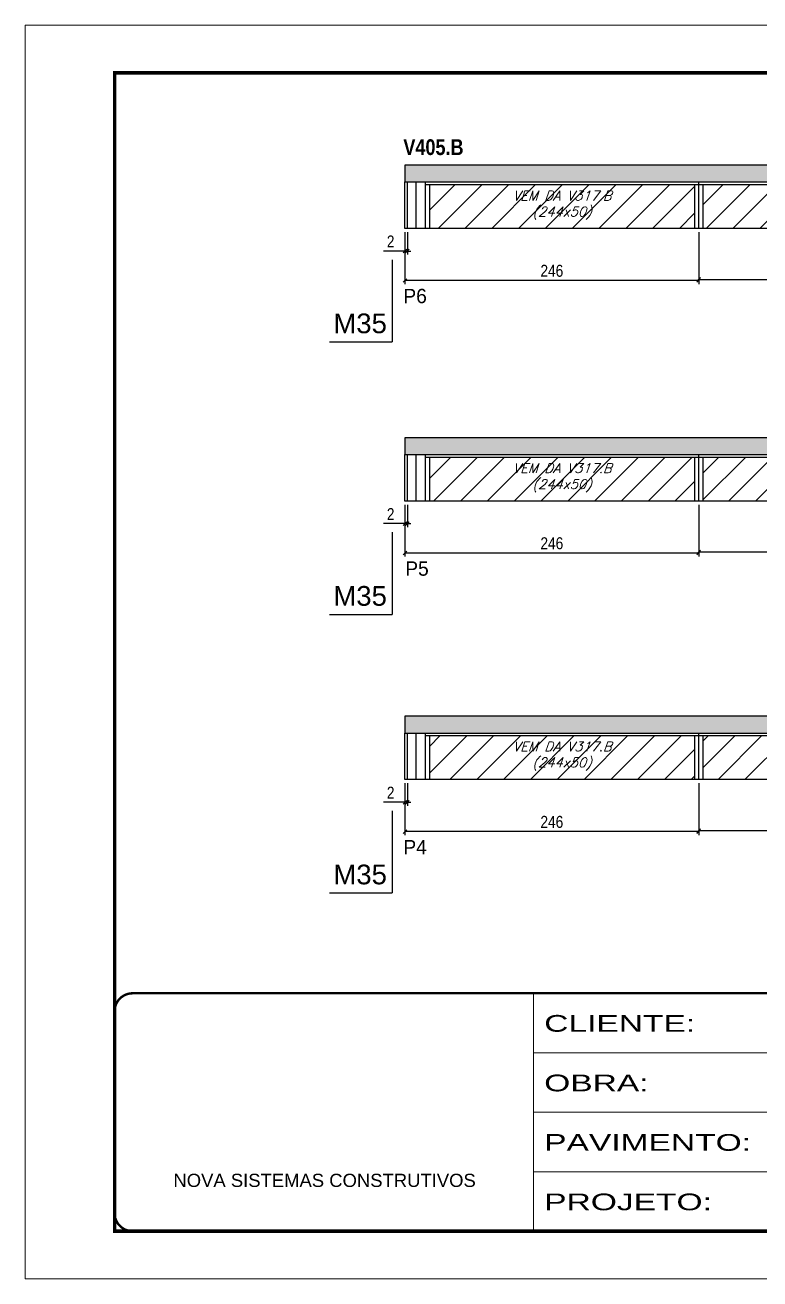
# Model space of a CAD drawing. Extents: x 13154 to 22413, y 1253 to 30260.
# Drawn here: x 14753 to 15368, y 26522 to 27572 of the extents above; entities that cross this region are included whole.
import ezdxf

# ---------------------------------------------------------------- set-up
doc = ezdxf.new("R2010")
doc.units = 0
doc.linetypes.add('CONTINUO', pattern=[0])
doc.linetypes.add('DASHED', pattern=[0.75, 0.5, -0.25])
for name, color, linetype in [('5', 5, 'Continuous'), ('COTA', 241, 'Continuous'), ('NOMENCLATURA', 7, 'Continuous'), ('Painéis', 200, 'Continuous'), ('SARR_2.2x7', 40, 'Continuous'), ('SARR_3.5x7', 81, 'Continuous'), ('texto', 7, 'Continuous')]:
    doc.layers.add(name, color=color, linetype=linetype)
for name, color, linetype, lineweight in [('Folhas', 255, 'Continuous', 9), ('Hachura', 251, 'Continuous', 9), ('SARRAFO DE PRESSAO', 251, 'DASHED', 9)]:
    doc.layers.add(name, color=color, linetype=linetype, lineweight=lineweight)
doc.styles.add('ARIAL', font='arial.ttf')
doc.styles.add('COTA TECNICA', font='techl___.ttf', dxfattribs={"height": 10})
doc.styles.add('COTA TECNICA-50', font='techl___.ttf', dxfattribs={"height": 9})
doc.styles.add('Romans', font='romans.shx')
doc.styles.add('ROMAS860', font='ROMAS860.SHX')
doc.styles.get("Standard").update_dxf_attribs({"font": 'arial.ttf'})
doc.styles.add('TECNICA', font='techb___.ttf', dxfattribs={"height": 10})
doc.styles.add('Tecnologia', font='')
doc.styles.get('Tecnologia').set_extended_font_data('Forgotten Futurist')
doc.dimstyles.new('COTA PAINEL-50', dxfattribs={"dimtxt": 9, "dimasz": 3, "dimexe": 3, "dimexo": 3, "dimgap": 3, "dimtad": 1, "dimdec": 1, "dimzin": 12, "dimdsep": 46, "dimtxsty": 'COTA TECNICA-50', "dimblk1": 'OBLIQUE', "dimblk2": 'OBLIQUE', "dimsah": 1, "dimcen": 0.9, "dimclrd": 4, "dimclre": 4, "dimclrt": 240, "dimadec": 1, "dimazin": 3, "dimtfac": 1, "dimtdec": 1, "dimtmove": 0, "dimatfit": 3, "dimfxl": 1, "dimtolj": 1, "dimtzin": 12, "dimarcsym": 0})
doc.dimstyles.new('PAINEL', dxfattribs={"dimtxt": 10, "dimasz": 3, "dimexe": 3, "dimexo": 3, "dimgap": 3, "dimtad": 1, "dimdec": 1, "dimzin": 12, "dimdsep": 46, "dimtxsty": 'COTA TECNICA', "dimblk1": 'OBLIQUE', "dimblk2": 'OBLIQUE', "dimsah": 1, "dimcen": 0.9, "dimclrd": 4, "dimclre": 4, "dimclrt": 240, "dimadec": 1, "dimazin": 3, "dimtfac": 1, "dimtdec": 1, "dimtmove": 0, "dimatfit": 3, "dimfxl": 1, "dimtolj": 1, "dimtzin": 12, "dimarcsym": 0})

# ---------------------------------------------------------------- blocks, each defined once
blk = doc.blocks.new('9999999999')
at = {"color": 30, "linetype": 'CONTINUO'}
for p, q in [((98564.6, 34230.2), (98564.6, 34429.4)), ((98564.6, 34379.6), (99584, 34379.6)), ((98564.6, 34329.8), (99488, 34329.8)), ((98564.6, 34280), (99488, 34280))]:
    blk.add_line(p, q, dxfattribs=at)
at = {"color": 30, "linetype": 'CONTINUO', "const_width": 2}
blk.add_lwpolyline([(99584, 34230.2), (99584, 34414.4, 0.414214), (99569, 34429.4), (98229, 34429.4, 0.414214), (98214, 34414.4), (98214, 34245.2, 0.414214), (98229, 34230.2), (99584, 34230.2)], format="xyb", dxfattribs=at)
at = {"layer": 'Folhas'}
blk.add_lwpolyline([(98139, 34190.2), (99624, 34190.2), (99624, 35240.2), (98139, 35240.2)], close=True, dxfattribs=at)
at = {"layer": 'Folhas', "color": 30, "const_width": 3}
blk.add_lwpolyline([(98214, 34230.2), (99584, 34230.2), (99584, 35200.2), (98214, 35200.2)], close=True, dxfattribs=at)
at = {"color": 7, "linetype": 'Continuous', "ltscale": 5, "style": 'ARIAL'}
blk.add_text('NOVA SISTEMAS CONSTRUTIVOS', height=11.059, dxfattribs=at).set_placement((98263.2, 34267.2))
at = {"layer": 'Folhas', "color": 7, "style": 'Tecnologia', "width": 1.5}
for s, p in [('CLIENTE:', (98573.7, 34397.2)), ('OBRA:', (98573.7, 34347.3)), ('PAVIMENTO:', (98573.7, 34297.5)), ('PROJETO:', (98573.7, 34247.7))]:
    blk.add_text(s, height=14, dxfattribs=at).set_placement(p)
blk = doc.blocks.new('_Oblique')
at = {"color": 0, "linetype": 'ByBlock', "lineweight": -2}
blk.add_line((-0.5, -0.5), (0.5, 0.5), dxfattribs=at)
blk = doc.blocks.new('*D1268')
at = {"layer": 'COTA', "color": 4, "linetype": 'ByBlock', "lineweight": -2, "transparency": 16777216}
for p, q in [((15317, 27398.7), (15317, 27356)), ((15516, 27398.7), (15516, 27356)), ((15317, 27359), (15516, 27359))]:
    blk.add_line(p, q, dxfattribs=at)
at = {"layer": 'Defpoints', "color": 0, "linetype": 'ByBlock', "transparency": 16777216}
for p in [(15317, 27401.7), (15516, 27401.7), (15516, 27359)]:
    blk.add_point(p, dxfattribs=at)
at = {"layer": 'COTA', "color": 4, "linetype": 'ByBlock', "lineweight": -2, "transparency": 16777216, "xscale": 3, "yscale": 3, "zscale": 3, "rotation": 180}
blk.add_blockref('_Oblique', (15317, 27359), dxfattribs=at)
at = {"layer": 'COTA', "color": 4, "linetype": 'ByBlock', "lineweight": -2, "transparency": 16777216, "xscale": 3, "yscale": 3, "zscale": 3}
blk.add_blockref('_Oblique', (15516, 27359), dxfattribs=at)
at = {"layer": 'COTA', "color": 240, "linetype": 'ByBlock', "transparency": 16777216, "insert": (15416.5, 27366.6), "char_height": 9, "attachment_point": 5, "style": 'COTA TECNICA-50'}
blk.add_mtext('\\A1;199', dxfattribs=at)
blk = doc.blocks.new('*D1269')
at = {"layer": 'COTA', "color": 4, "linetype": 'ByBlock', "lineweight": -2, "transparency": 16777216}
for p, q in [((15071, 27398.7), (15071, 27355.1)), ((15317, 27398.7), (15317, 27355.1)), ((15317, 27358.1), (15071, 27358.1))]:
    blk.add_line(p, q, dxfattribs=at)
at = {"layer": 'Defpoints', "color": 0, "linetype": 'ByBlock', "transparency": 16777216}
for p in [(15071, 27401.7), (15317, 27401.7), (15071, 27358.1)]:
    blk.add_point(p, dxfattribs=at)
at = {"layer": 'COTA', "color": 4, "linetype": 'ByBlock', "lineweight": -2, "transparency": 16777216, "xscale": 3, "yscale": 3, "zscale": 3, "rotation": 180}
blk.add_blockref('_Oblique', (15071, 27358.1), dxfattribs=at)
at = {"layer": 'COTA', "color": 4, "linetype": 'ByBlock', "lineweight": -2, "transparency": 16777216, "xscale": 3, "yscale": 3, "zscale": 3}
blk.add_blockref('_Oblique', (15317, 27358.1), dxfattribs=at)
at = {"layer": 'COTA', "color": 240, "linetype": 'ByBlock', "transparency": 16777216, "insert": (15194, 27366.2), "char_height": 10, "attachment_point": 5, "style": 'COTA TECNICA'}
blk.add_mtext('\\A1;246', dxfattribs=at)
blk = doc.blocks.new('*D1275')
at = {"layer": 'COTA', "color": 4, "linetype": 'ByBlock', "lineweight": -2, "transparency": 16777216}
for p, q in [((15071, 27398.7), (15071, 27379.8)), ((15073, 27398.7), (15073, 27379.8)), ((15071, 27382.8), (15052.9, 27382.8)), ((15073, 27382.8), (15071, 27382.8)), ((15073, 27382.8), (15076, 27382.8))]:
    blk.add_line(p, q, dxfattribs=at)
at = {"layer": 'Defpoints', "color": 0, "linetype": 'ByBlock', "transparency": 16777216}
for p in [(15071, 27401.7), (15073, 27401.7), (15071, 27382.8)]:
    blk.add_point(p, dxfattribs=at)
at = {"layer": 'COTA', "color": 4, "linetype": 'ByBlock', "lineweight": -2, "transparency": 16777216, "xscale": 3, "yscale": 3, "zscale": 3}
blk.add_blockref('_Oblique', (15071, 27382.8), dxfattribs=at)
at = {"layer": 'COTA', "color": 4, "linetype": 'ByBlock', "lineweight": -2, "transparency": 16777216, "xscale": 3, "yscale": 3, "zscale": 3, "rotation": 180}
blk.add_blockref('_Oblique', (15073, 27382.8), dxfattribs=at)
at = {"layer": 'COTA', "color": 240, "linetype": 'ByBlock', "transparency": 16777216, "insert": (15059, 27390.8), "char_height": 10, "attachment_point": 5, "style": 'COTA TECNICA'}
blk.add_mtext('\\A1;2', dxfattribs=at)
blk = doc.blocks.new('*D1279')
at = {"layer": 'COTA', "color": 4, "linetype": 'ByBlock', "lineweight": -2, "transparency": 16777216}
for p, q in [((15317, 27170.4), (15317, 27127.8)), ((15516, 27170.4), (15516, 27127.8)), ((15317, 27130.8), (15516, 27130.8))]:
    blk.add_line(p, q, dxfattribs=at)
at = {"layer": 'Defpoints', "color": 0, "linetype": 'ByBlock', "transparency": 16777216}
for p in [(15317, 27173.4), (15516, 27173.4), (15516, 27130.8)]:
    blk.add_point(p, dxfattribs=at)
at = {"layer": 'COTA', "color": 4, "linetype": 'ByBlock', "lineweight": -2, "transparency": 16777216, "xscale": 3, "yscale": 3, "zscale": 3, "rotation": 180}
blk.add_blockref('_Oblique', (15317, 27130.8), dxfattribs=at)
at = {"layer": 'COTA', "color": 4, "linetype": 'ByBlock', "lineweight": -2, "transparency": 16777216, "xscale": 3, "yscale": 3, "zscale": 3}
blk.add_blockref('_Oblique', (15516, 27130.8), dxfattribs=at)
at = {"layer": 'COTA', "color": 240, "linetype": 'ByBlock', "transparency": 16777216, "insert": (15416.5, 27138.4), "char_height": 9, "attachment_point": 5, "style": 'COTA TECNICA-50'}
blk.add_mtext('\\A1;199', dxfattribs=at)
blk = doc.blocks.new('*D1281')
at = {"layer": 'COTA', "color": 4, "linetype": 'ByBlock', "lineweight": -2, "transparency": 16777216}
for p, q in [((15071, 27170.4), (15071, 27126.9)), ((15317, 27170.4), (15317, 27126.9)), ((15317, 27129.9), (15071, 27129.9))]:
    blk.add_line(p, q, dxfattribs=at)
at = {"layer": 'Defpoints', "color": 0, "linetype": 'ByBlock', "transparency": 16777216}
for p in [(15071, 27173.4), (15317, 27173.4), (15071, 27129.9)]:
    blk.add_point(p, dxfattribs=at)
at = {"layer": 'COTA', "color": 4, "linetype": 'ByBlock', "lineweight": -2, "transparency": 16777216, "xscale": 3, "yscale": 3, "zscale": 3, "rotation": 180}
blk.add_blockref('_Oblique', (15071, 27129.9), dxfattribs=at)
at = {"layer": 'COTA', "color": 4, "linetype": 'ByBlock', "lineweight": -2, "transparency": 16777216, "xscale": 3, "yscale": 3, "zscale": 3}
blk.add_blockref('_Oblique', (15317, 27129.9), dxfattribs=at)
at = {"layer": 'COTA', "color": 240, "linetype": 'ByBlock', "transparency": 16777216, "insert": (15194, 27138), "char_height": 10, "attachment_point": 5, "style": 'COTA TECNICA'}
blk.add_mtext('\\A1;246', dxfattribs=at)
blk = doc.blocks.new('*D1280')
at = {"layer": 'COTA', "color": 4, "linetype": 'ByBlock', "lineweight": -2, "transparency": 16777216}
for p, q in [((15071, 27170.4), (15071, 27151.5)), ((15073, 27170.4), (15073, 27151.5)), ((15071, 27154.5), (15052.9, 27154.5)), ((15073, 27154.5), (15071, 27154.5)), ((15073, 27154.5), (15076, 27154.5))]:
    blk.add_line(p, q, dxfattribs=at)
at = {"layer": 'Defpoints', "color": 0, "linetype": 'ByBlock', "transparency": 16777216}
for p in [(15071, 27173.4), (15073, 27173.4), (15071, 27154.5)]:
    blk.add_point(p, dxfattribs=at)
at = {"layer": 'COTA', "color": 4, "linetype": 'ByBlock', "lineweight": -2, "transparency": 16777216, "xscale": 3, "yscale": 3, "zscale": 3}
blk.add_blockref('_Oblique', (15071, 27154.5), dxfattribs=at)
at = {"layer": 'COTA', "color": 4, "linetype": 'ByBlock', "lineweight": -2, "transparency": 16777216, "xscale": 3, "yscale": 3, "zscale": 3, "rotation": 180}
blk.add_blockref('_Oblique', (15073, 27154.5), dxfattribs=at)
at = {"layer": 'COTA', "color": 240, "linetype": 'ByBlock', "transparency": 16777216, "insert": (15059, 27162.5), "char_height": 10, "attachment_point": 5, "style": 'COTA TECNICA'}
blk.add_mtext('\\A1;2', dxfattribs=at)
blk = doc.blocks.new('*D1287')
at = {"layer": 'COTA', "color": 4, "linetype": 'ByBlock', "lineweight": -2, "transparency": 16777216}
for p, q in [((15317, 26937.2), (15317, 26894.5)), ((15525.5, 26937.2), (15525.5, 26894.5)), ((15317, 26897.5), (15525.5, 26897.5))]:
    blk.add_line(p, q, dxfattribs=at)
at = {"layer": 'Defpoints', "color": 0, "linetype": 'ByBlock', "transparency": 16777216}
for p in [(15317, 26940.2), (15525.5, 26940.2), (15525.5, 26897.5)]:
    blk.add_point(p, dxfattribs=at)
at = {"layer": 'COTA', "color": 4, "linetype": 'ByBlock', "lineweight": -2, "transparency": 16777216, "xscale": 3, "yscale": 3, "zscale": 3, "rotation": 180}
blk.add_blockref('_Oblique', (15317, 26897.5), dxfattribs=at)
at = {"layer": 'COTA', "color": 4, "linetype": 'ByBlock', "lineweight": -2, "transparency": 16777216, "xscale": 3, "yscale": 3, "zscale": 3}
blk.add_blockref('_Oblique', (15525.5, 26897.5), dxfattribs=at)
at = {"layer": 'COTA', "color": 240, "linetype": 'ByBlock', "transparency": 16777216, "insert": (15421.3, 26905.1), "char_height": 9, "attachment_point": 5, "style": 'COTA TECNICA-50'}
blk.add_mtext('\\A1;208.5', dxfattribs=at)
blk = doc.blocks.new('*D1288')
at = {"layer": 'COTA', "color": 4, "linetype": 'ByBlock', "lineweight": -2, "transparency": 16777216}
for p, q in [((15071, 26937.2), (15071, 26893.6)), ((15317, 26937.2), (15317, 26893.6)), ((15317, 26896.6), (15071, 26896.6))]:
    blk.add_line(p, q, dxfattribs=at)
at = {"layer": 'Defpoints', "color": 0, "linetype": 'ByBlock', "transparency": 16777216}
for p in [(15071, 26940.2), (15317, 26940.2), (15071, 26896.6)]:
    blk.add_point(p, dxfattribs=at)
at = {"layer": 'COTA', "color": 4, "linetype": 'ByBlock', "lineweight": -2, "transparency": 16777216, "xscale": 3, "yscale": 3, "zscale": 3, "rotation": 180}
blk.add_blockref('_Oblique', (15071, 26896.6), dxfattribs=at)
at = {"layer": 'COTA', "color": 4, "linetype": 'ByBlock', "lineweight": -2, "transparency": 16777216, "xscale": 3, "yscale": 3, "zscale": 3}
blk.add_blockref('_Oblique', (15317, 26896.6), dxfattribs=at)
at = {"layer": 'COTA', "color": 240, "linetype": 'ByBlock', "transparency": 16777216, "insert": (15194, 26904.7), "char_height": 10, "attachment_point": 5, "style": 'COTA TECNICA'}
blk.add_mtext('\\A1;246', dxfattribs=at)
blk = doc.blocks.new('*D1293')
at = {"layer": 'COTA', "color": 4, "linetype": 'ByBlock', "lineweight": -2, "transparency": 16777216}
for p, q in [((15071, 26937.2), (15071, 26918.2)), ((15073, 26937.2), (15073, 26918.2)), ((15071, 26921.2), (15052.9, 26921.2)), ((15073, 26921.2), (15071, 26921.2)), ((15073, 26921.2), (15076, 26921.2))]:
    blk.add_line(p, q, dxfattribs=at)
at = {"layer": 'Defpoints', "color": 0, "linetype": 'ByBlock', "transparency": 16777216}
for p in [(15071, 26940.2), (15073, 26940.2), (15071, 26921.2)]:
    blk.add_point(p, dxfattribs=at)
at = {"layer": 'COTA', "color": 4, "linetype": 'ByBlock', "lineweight": -2, "transparency": 16777216, "xscale": 3, "yscale": 3, "zscale": 3}
blk.add_blockref('_Oblique', (15071, 26921.2), dxfattribs=at)
at = {"layer": 'COTA', "color": 4, "linetype": 'ByBlock', "lineweight": -2, "transparency": 16777216, "xscale": 3, "yscale": 3, "zscale": 3, "rotation": 180}
blk.add_blockref('_Oblique', (15073, 26921.2), dxfattribs=at)
at = {"layer": 'COTA', "color": 240, "linetype": 'ByBlock', "transparency": 16777216, "insert": (15059, 26929.2), "char_height": 10, "attachment_point": 5, "style": 'COTA TECNICA'}
blk.add_mtext('\\A1;2', dxfattribs=at)

msp = doc.modelspace()

# ---------------------------------------------------------------- hatches: boundary and pattern name
at = {"layer": 'COTA'}
h = msp.add_hatch(dxfattribs=at)
h.set_pattern_fill('AR-CONC', color=256, scale=0.03)
h.set_pattern_definition([(50, (45.538, 0), (5.4655401, -0.47817257), [0.5715, -6.2865]), (355, (45.538, 0), (-1.0573026, 5.7317054), [0.4572, -5.0292175]), (100.451445, (45.9933, -0.04), (4.4082374, 5.2535326), [0.4857003, -5.3427073]), (46.1842, (45.538, 1.524), (8.1323712, -1.2612698), [0.85725, -9.42975]), (96.635558, (46.2156, 1.419), (7.122124, 7.4227837), [0.7285507, -8.0140682]), (351.18415, (45.538, 1.524), (7.122124, 7.4227837), [0.685799, -7.543792]), (21, (46.3, 1.143), (4.54843174, -3.06795595), [0.5715, -6.2865]), (326, (46.3, 1.143), (1.8540609, 5.525639), [0.4572, -5.0292]), (71.451445, (46.679, 0.8873), (6.4024926, 2.4576831), [0.4857003, -5.3426981]), (37.5, (45.5379, 0), (0.0926581, 2.53665117), [0, -4.96824, 0, -5.1054, 0, -5.04825]), (7.5, (45.538, 0), (2.00458988, 3.00541724), [0, -2.91084, 0, -4.85394, 0, -1.92405]), (327.5, (43.8386, 0), (4.06771786, -0.17186232), [0, -1.905, 0, -5.9436, 0, -7.8867]), (317.5, (43.0766, 0), (4.44387544, 0.76279473), [0, -2.4765, 0, -3.94716, 0, -5.6007])])
h.paths.add_polyline_path([(15071.02, 27454.68), (15071.02, 27440.68), (15762.02, 27440.68), (15762.02, 27454.68)])
h = msp.add_hatch(dxfattribs=at)
h.set_pattern_fill('AR-CONC', color=256, scale=0.03)
h.set_pattern_definition([(50, (45.538, -228.2277), (5.4655401, -0.47817257), [0.5715, -6.2865]), (355, (45.538, -228.2277), (-1.0573026, 5.7317054), [0.4572, -5.0292175]), (100.451445, (45.9933, -228.2675), (4.4082374, 5.2535326), [0.4857003, -5.3427073]), (46.1842, (45.538, -226.7037), (8.1323712, -1.2612698), [0.85725, -9.42975]), (96.635558, (46.2156, -226.809), (7.122124, 7.4227837), [0.7285507, -8.0140682]), (351.18415, (45.538, -226.704), (7.122124, 7.4227837), [0.685799, -7.543792]), (21, (46.3, -227.0847), (4.54843174, -3.06795595), [0.5715, -6.2865]), (326, (46.3, -227.0847), (1.8540609, 5.525639), [0.4572, -5.0292]), (71.451445, (46.679, -227.3403), (6.4024926, 2.4576831), [0.4857003, -5.3426981]), (37.5, (45.5379, -228.2277), (0.0926581, 2.53665117), [0, -4.96824, 0, -5.1054, 0, -5.04825]), (7.5, (45.538, -228.2277), (2.00458988, 3.00541724), [0, -2.91084, 0, -4.85394, 0, -1.92405]), (327.5, (43.8386, -228.2277), (4.06771786, -0.17186232), [0, -1.905, 0, -5.9436, 0, -7.8867]), (317.5, (43.0766, -228.2277), (4.44387544, 0.76279473), [0, -2.4765, 0, -3.94716, 0, -5.6007])])
h.paths.add_polyline_path([(15071.02, 27226.45), (15071.02, 27212.45), (15762.02, 27212.45), (15762.02, 27226.45)])
h = msp.add_hatch(dxfattribs=at)
h.set_pattern_fill('AR-CONC', color=256, scale=0.03)
h.set_pattern_definition([(50, (45.538, -461.5133), (5.4655401, -0.47817257), [0.5715, -6.2865]), (355, (45.538, -461.5133), (-1.0573026, 5.7317054), [0.4572, -5.0292175]), (100.451445, (45.9933, -461.553), (4.4082374, 5.2535326), [0.4857003, -5.3427073]), (46.1842, (45.538, -459.989), (8.1323712, -1.2612698), [0.85725, -9.42975]), (96.635558, (46.2156, -460.0944), (7.122124, 7.4227837), [0.7285507, -8.0140682]), (351.18415, (45.538, -459.989), (7.122124, 7.4227837), [0.685799, -7.543792]), (21, (46.3, -460.3703), (4.54843174, -3.06795595), [0.5715, -6.2865]), (326, (46.3, -460.3703), (1.8540609, 5.525639), [0.4572, -5.0292]), (71.451445, (46.679, -460.626), (6.4024926, 2.4576831), [0.4857003, -5.3426981]), (37.5, (45.5379, -461.5133), (0.0926581, 2.53665117), [0, -4.96824, 0, -5.1054, 0, -5.04825]), (7.5, (45.538, -461.5133), (2.00458988, 3.00541724), [0, -2.91084, 0, -4.85394, 0, -1.92405]), (327.5, (43.8386, -461.5133), (4.06771786, -0.17186232), [0, -1.905, 0, -5.9436, 0, -7.8867]), (317.5, (43.0766, -461.5133), (4.44387544, 0.76279473), [0, -2.4765, 0, -3.94716, 0, -5.6007])])
h.paths.add_polyline_path([(15071.02, 26993.16), (15071.02, 26979.16), (15769.52, 26979.16), (15769.52, 26993.16)])
at = {"layer": 'Hachura', "linetype": 'ByBlock'}
h = msp.add_hatch(dxfattribs=at)
h.set_pattern_fill('ANSI31', color=256, scale=5)
h.paths.add_polyline_path([(15313.52, 27401.68), (15313.52, 27438.48), (15091.52, 27438.48), (15091.52, 27401.68)])
h.paths.add_polyline_path([(15512.52, 27401.68), (15512.52, 27438.48), (15320.52, 27438.48), (15320.52, 27401.68)])
h.paths.add_polyline_path([(15741.52, 27401.68), (15741.52, 27438.48), (15519.52, 27438.48), (15519.52, 27401.68)])
h.paths.add_polyline_path([(15519.52, 27210.25), (15519.52, 27173.45), (15741.52, 27173.45), (15741.52, 27210.25)])
h.paths.add_polyline_path([(15512.52, 27173.45), (15512.52, 27210.25), (15320.52, 27210.25), (15320.52, 27173.45)])
h.paths.add_polyline_path([(15091.52, 27210.25), (15091.52, 27173.45), (15313.52, 27173.45), (15313.52, 27210.25)])
h.paths.add_polyline_path([(15313.52, 26940.16), (15313.52, 26976.96), (15091.52, 26976.96), (15091.52, 26940.16)])
h.paths.add_polyline_path([(15522.02, 26940.16), (15522.02, 26976.96), (15320.52, 26976.96), (15320.52, 26940.16)])
h.paths.add_polyline_path([(15751.02, 26940.16), (15751.02, 26976.96), (15529.02, 26976.96), (15529.02, 26940.16)])

# ---------------------------------------------------------------- linework, layer by layer
at = {"layer": 'COTA'}
for p, q in [((15762.02, 27454.68), (15071.02, 27454.68)), ((15071.02, 27454.68), (15071.02, 27440.68)), ((15762.02, 27226.45), (15071.02, 27226.45)), ((15071.02, 27226.45), (15071.02, 27212.45)), ((15769.52, 26993.16), (15071.02, 26993.16)), ((15071.02, 26993.16), (15071.02, 26979.16))]:
    msp.add_line(p, q, dxfattribs=at)
at = {"layer": 'NOMENCLATURA', "linetype": 'Continuous'}
for p, q in [((15060.2, 27375.53), (15060.2, 27306.79)), ((15007.93, 27306.79), (15060.2, 27306.79)), ((15060.2, 27147.3), (15060.2, 27078.56)), ((15007.93, 27078.56), (15060.2, 27078.56)), ((15060.2, 26914.01), (15060.2, 26845.27)), ((15007.93, 26845.27), (15060.2, 26845.27))]:
    msp.add_line(p, q, dxfattribs=at)
at = {"layer": 'Painéis', "linetype": 'Continuous'}
for p, q in [((15071.02, 27401.68), (15071.02, 27440.68)), ((15071.02, 27440.68), (15762.02, 27440.68)), ((15073.02, 27401.68), (15073.02, 27440.68)), ((15317.02, 27401.68), (15317.02, 27440.68)), ((15762.02, 27401.68), (15071.02, 27401.68)), ((15071.02, 27173.45), (15071.02, 27212.45)), ((15071.02, 27212.45), (15762.02, 27212.45)), ((15073.02, 27173.45), (15073.02, 27212.45)), ((15317.02, 27173.45), (15317.02, 27212.45)), ((15762.02, 27173.45), (15071.02, 27173.45)), ((15071.02, 26940.16), (15071.02, 26979.16)), ((15071.02, 26979.16), (15769.52, 26979.16)), ((15073.02, 26940.16), (15073.02, 26979.16)), ((15317.02, 26940.16), (15317.02, 26979.16)), ((15769.52, 26940.16), (15071.02, 26940.16))]:
    msp.add_line(p, q, dxfattribs=at)
at = {"layer": 'SARR_2.2x7', "linetype": 'Continuous'}
for p, q in [((15080.02, 27440.68), (15080.02, 27401.68)), ((15088.02, 27438.48), (15317.02, 27438.48)), ((15317.02, 27438.48), (15516.02, 27438.48)), ((15080.02, 27212.45), (15080.02, 27173.45)), ((15088.02, 27210.25), (15317.02, 27210.25)), ((15317.02, 27210.25), (15516.02, 27210.25)), ((15080.02, 26979.16), (15080.02, 26940.16)), ((15088.02, 26976.96), (15317.02, 26976.96)), ((15317.02, 26976.96), (15525.52, 26976.96))]:
    msp.add_line(p, q, dxfattribs=at)
at = {"layer": 'SARR_3.5x7'}
for p, q in [((15088.02, 27440.68), (15088.02, 27401.68)), ((15091.52, 27438.48), (15091.52, 27401.68)), ((15313.52, 27438.48), (15313.52, 27401.68)), ((15320.52, 27438.48), (15320.52, 27401.68)), ((15088.02, 27212.45), (15088.02, 27173.45)), ((15091.52, 27210.25), (15091.52, 27173.45)), ((15313.52, 27210.25), (15313.52, 27173.45)), ((15320.52, 27210.25), (15320.52, 27173.45)), ((15088.02, 26979.16), (15088.02, 26940.16)), ((15091.52, 26976.96), (15091.52, 26940.16)), ((15313.52, 26976.96), (15313.52, 26940.16)), ((15320.52, 26976.96), (15320.52, 26940.16))]:
    msp.add_line(p, q, dxfattribs=at)

# ---------------------------------------------------------------- block references
at = {"layer": 'SARRAFO DE PRESSAO', "color": 6, "linetype": 'ByBlock'}
msp.add_blockref('9999999999', (-83386.1, -7668.18), dxfattribs=at)

# ---------------------------------------------------------------- texts
at = {"layer": '5', "linetype": 'Continuous', "style": 'ROMAS860'}
for s, rotation, p in [('P6', 0.00004, (15069.68, 27339.14)), ('P5', 359.99996, (15071.26, 27110.91)), ('P4', 0.00004, (15069.68, 26877.62))]:
    msp.add_text(s, height=12, rotation=rotation, dxfattribs=at).set_placement(p)
at = {"layer": 'NOMENCLATURA', "style": 'TECNICA'}
msp.add_text('V405.B', height=13.2, dxfattribs=at).set_placement((15069.64, 27463.2))
at = {"layer": 'NOMENCLATURA', "linetype": 'Continuous'}
for p in [(15011.04, 27313.98), (15011.04, 27085.76), (15011.04, 26852.47)]:
    msp.add_text('M35', height=16.5, dxfattribs=at).set_placement(p)
at = {"layer": 'texto', "color": 2, "char_height": 8, "attachment_point": 5, "style": 'Romans'}
for insert in [(15202.52, 27421.18), (15202.52, 27192.95), (15202.52, 26959.92)]:
    msp.add_mtext('{\\Q19;\\C256;VEM DA V317.B^J(244x50)}', dxfattribs=dict(at, insert=insert))

# ---------------------------------------------------------------- dimensions: what is measured, and where the dimension line sits
at = {"layer": 'COTA', "linetype": 'ByBlock'}
for base, p1, p2, picture, middle in [((15071.02, 27382.75), (15073.02, 27401.68), (15071.02, 27401.68), '*D1275', (15058.97, 27390.75)), ((15071.02, 27358.13), (15317.02, 27401.68), (15071.02, 27401.68), '*D1269', (15194.02, 27366.24)), ((15071.02, 27154.53), (15073.02, 27173.45), (15071.02, 27173.45), '*D1280', (15058.97, 27162.53)), ((15071.02, 27129.91), (15317.02, 27173.45), (15071.02, 27173.45), '*D1281', (15194.02, 27138.01)), ((15071.02, 26921.24), (15073.02, 26940.16), (15071.02, 26940.16), '*D1293', (15058.97, 26929.24)), ((15071.02, 26896.62), (15317.02, 26940.16), (15071.02, 26940.16), '*D1288', (15194.02, 26904.72))]:
    dim = msp.add_linear_dim(base=base, p1=p1, p2=p2, angle=180, dimstyle='PAINEL', dxfattribs=at)
    dim.commit()
    dim.dimension.update_dxf_attribs({"geometry": picture, "text_midpoint": middle})
for base, p1, p2, picture, middle in [((15516.02, 27359.03), (15317.02, 27401.68), (15516.02, 27401.68), '*D1268', (15416.52, 27366.61)), ((15516.02, 27130.81), (15317.02, 27173.45), (15516.02, 27173.45), '*D1279', (15416.52, 27138.39)), ((15525.52, 26897.52), (15317.02, 26940.16), (15525.52, 26940.16), '*D1287', (15421.27, 26905.14))]:
    dim = msp.add_linear_dim(base=base, p1=p1, p2=p2, angle=180, dimstyle='COTA PAINEL-50', override={"dimarcsym": 1}, dxfattribs=at)
    dim.commit()
    dim.dimension.update_dxf_attribs({"geometry": picture, "text_midpoint": middle})

doc.saveas('drawing.dxf')
